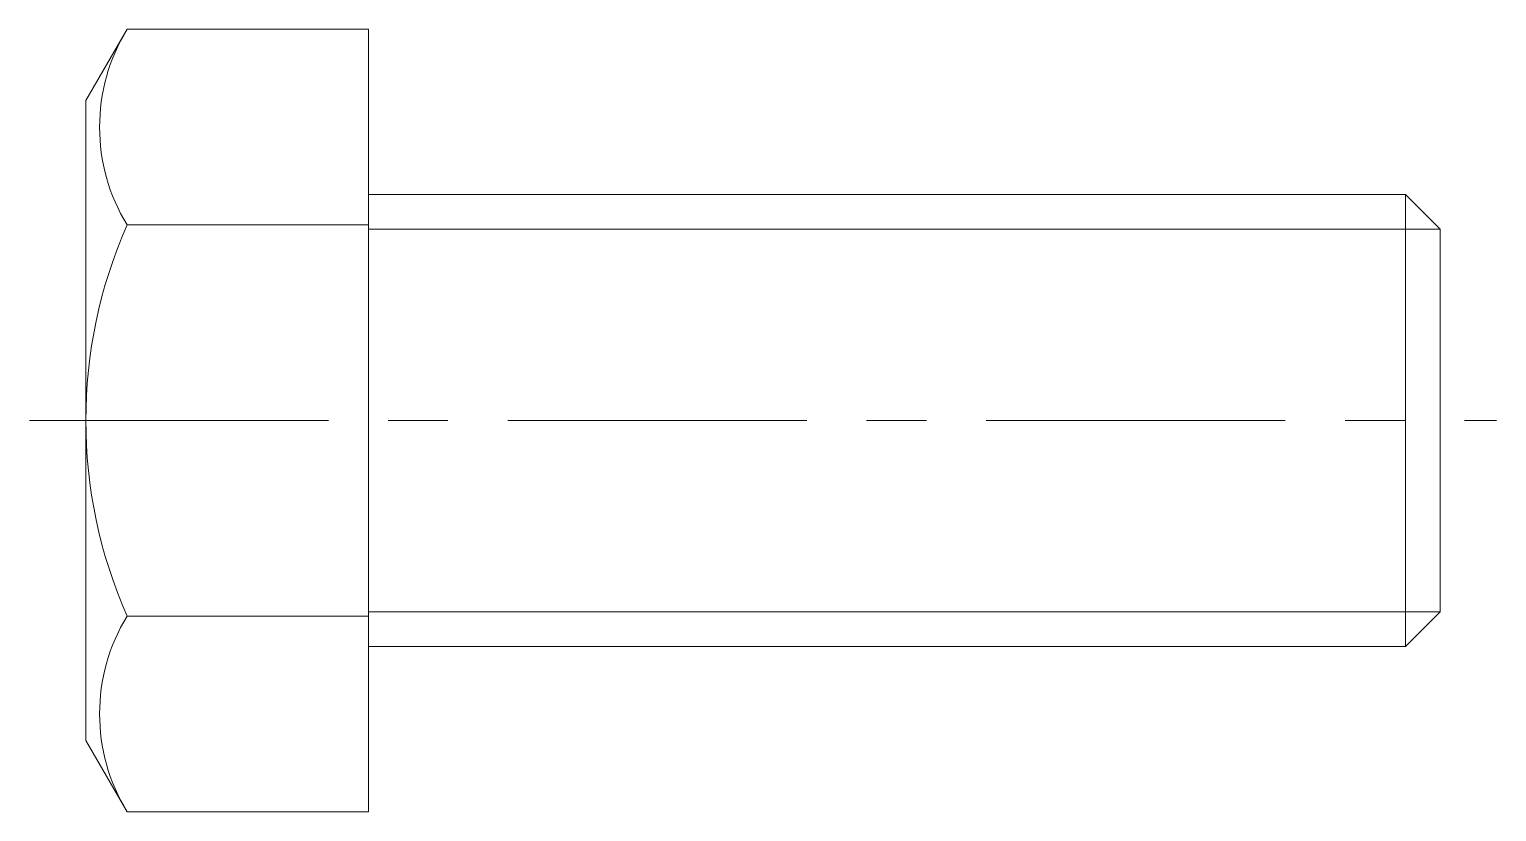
# Model space of a CAD drawing. Header units: millimetres. Extents: x -18 to 59.9, y -20.8 to 20.8.
import ezdxf

# ---------------------------------------------------------------- set-up
doc = ezdxf.new("R2010")
doc.units = ezdxf.units.MM
doc.header["$LTSCALE"] = 0.5
doc.linetypes.add('CENTER', pattern=[50.8, 31.75, -6.35, 6.35, -6.35])
doc.layers.get('0').update_dxf_attribs({"color": 9, "lineweight": 15})

msp = doc.modelspace()

# ---------------------------------------------------------------- linework, layer by layer
at = {"ltscale": 0.5}
for p, q in [((-12.815, 20.785), (-15, 17)), ((0, 20.785), (-12.815, 20.785)), ((0, -20.785), (0, 20.785)), ((-15, -17), (-15, 17)), ((0, 12), (55.061, 12)), ((56.901, 10.16), (55.061, 12)), ((55.061, -12), (55.061, 12)), ((0, 10.392), (-12.815, 10.392)), ((56.901, -10.16), (56.901, 10.16)), ((0, -10.392), (-12.815, -10.392)), ((56.901, -10.16), (55.061, -12)), ((0, -12), (55.061, -12)), ((-12.815, -20.785), (-15, -17)), ((0, -20.785), (-12.815, -20.785))]:
    msp.add_line(p, q, dxfattribs=at)
at = {"color": 5, "ltscale": 0.5}
for p, q in [((0, 10.16), (56.901, 10.16)), ((0, -10.16), (56.901, -10.16))]:
    msp.add_line(p, q, dxfattribs=at)
at = {"color": 1, "linetype": 'CENTER'}
msp.add_line((-18, 0), (59.901, 0), dxfattribs=at)
at = {"ltscale": 0.5}
for centre, radius, start, end in [((-4.267, 15.588), 10.003, 148.70457, 211.29543), ((10.806, 0), 25.806, 156.25234, 203.74766), ((-4.267, -15.588), 10.003, 148.70457, 211.29543)]:
    msp.add_arc(centre, radius, start, end, dxfattribs=at)

doc.saveas('drawing.dxf')
